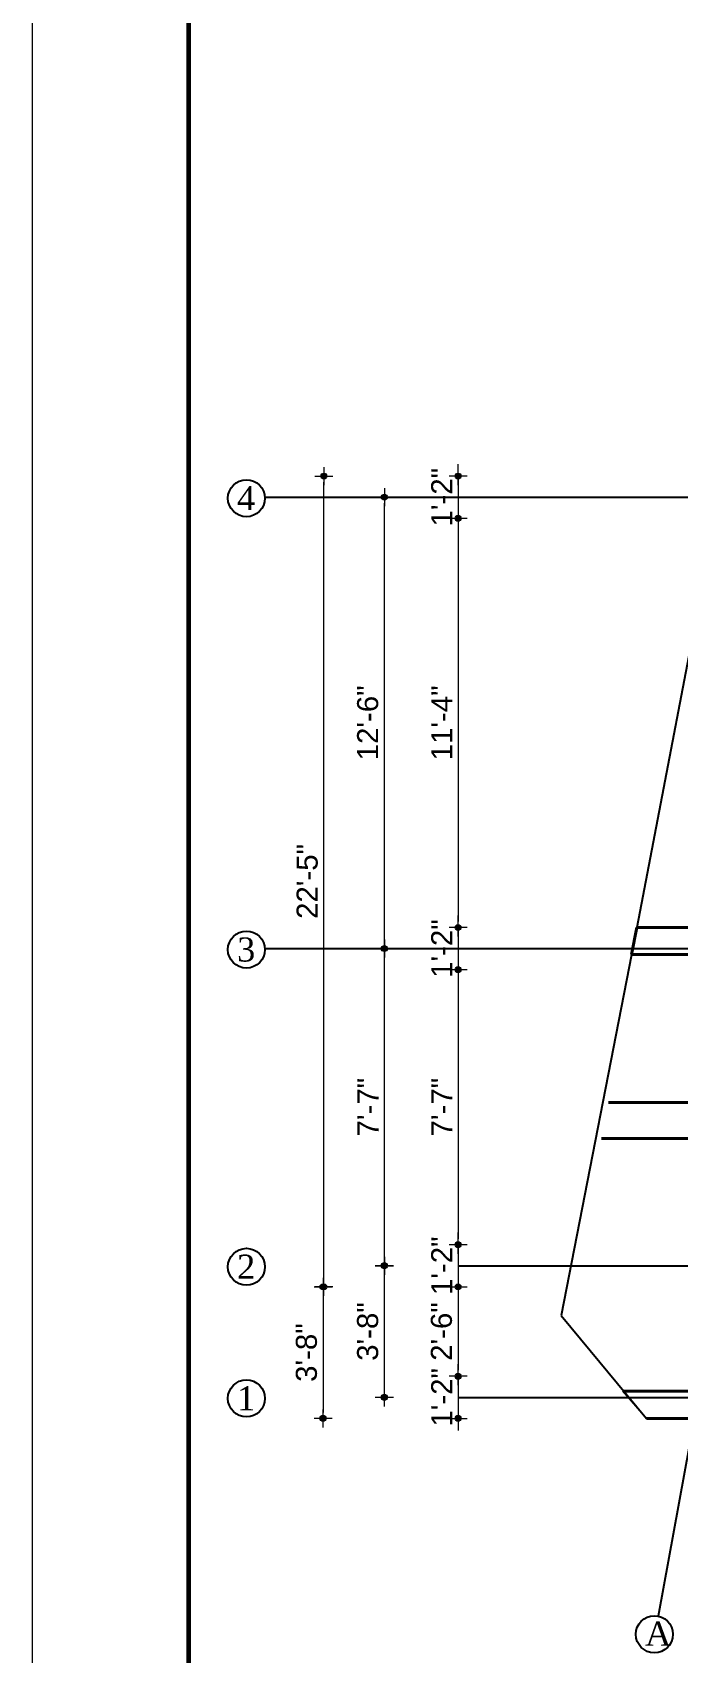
# Model space of a CAD drawing. Header units: inches. Extents: x -12073856 to 12321241, y -1226296 to 1319224.
# Drawn here: x 120330 to 120544, y 45388 to 45927 of the extents above; entities that cross this region are included whole.
import ezdxf

# ---------------------------------------------------------------- set-up
doc = ezdxf.new("R2010")
doc.units = ezdxf.units.IN
doc.header["$MEASUREMENT"] = 0
doc.header["$PDMODE"] = 35
for name, color, linetype, lineweight in [('1', 7, 'Continuous', 13), ('BORDER', 7, 'Continuous', 60), ('Column', 181, 'Continuous', 40), ('Hatch', 9, 'Continuous', 9), ('ST-REINFOR', 201, 'Continuous', 40), ('Stairs', 61, 'Continuous', 18), ('Toilet', 7, 'Continuous', 25), ('Window', 3, 'Continuous', 0), ('Windows', 151, 'Continuous', 15)]:
    doc.layers.add(name, color=color, linetype=linetype, lineweight=lineweight)
doc.styles.add('ordinary', font='times.ttf')
doc.styles.add('ramon', font='arial.ttf')
doc.dimstyles.new('S8', dxfattribs={"dimtxt": 7, "dimasz": 2, "dimexe": 6, "dimexo": 18, "dimgap": 1.9375, "dimtad": 1, "dimdec": 1, "dimzin": 3, "dimdsep": 46, "dimlunit": 4, "dimtxsty": 'ramon', "dimblk": 'dot 2', "dimcen": 0.09375, "dimse1": 1, "dimse2": 1, "dimclrd": 1, "dimclre": 1, "dimclrt": 256, "dimadec": 0, "dimazin": 0, "dimtfac": 0.75, "dimtdec": 1, "dimtix": 1, "dimtmove": 1, "dimatfit": 3, "dimldrblk": 'DOT', "dimfxl": 1, "dimtolj": 1, "dimtzin": 0, "dimlwd": 9, "dimlwe": 9, "dimarcsym": 0})

# ---------------------------------------------------------------- blocks, each defined once
blk = doc.blocks.new('dot1')
at = {"layer": 'Hatch'}
h = blk.add_hatch(color=256, dxfattribs=at)
edge = h.paths.add_edge_path()
edge.add_arc((0, 0), 1, 0, 360)
for p, q in [((3, 0), (-3, 0)), ((0, 3), (0, -3))]:
    blk.add_line(p, q, dxfattribs=at)
blk.add_circle((0, 0), 1, dxfattribs=at)
blk = doc.blocks.new('dot 2')
at = {"layer": 'Hatch', "xscale": 0.5, "yscale": 0.5, "zscale": 0.5}
blk.add_blockref('dot1', (0, 0), dxfattribs=at)
blk = doc.blocks.new('*D1243')
at = {"layer": 'Defpoints', "color": 0, "transparency": 16777216}
for p in [(120535.57, 45779.14), (120470.99, 45765.14), (120535.57, 45765.14)]:
    blk.add_point(p, dxfattribs=at)
at = {"layer": 'Toilet', "color": 1, "lineweight": 9, "transparency": 16777216}
for p, q in [((120470.99, 45781.14), (120470.99, 45783.14)), ((120470.99, 45779.14), (120470.99, 45765.14)), ((120470.99, 45763.14), (120470.99, 45761.14))]:
    blk.add_line(p, q, dxfattribs=at)
at = {"layer": 'Toilet', "color": 1, "lineweight": 9, "transparency": 16777216, "xscale": 2, "yscale": 2, "zscale": 2}
for p, rotation in [((120470.99, 45779.14), 270), ((120470.99, 45765.14), 90)]:
    blk.add_blockref('dot 2', p, dxfattribs=dict(at, rotation=rotation))
at = {"layer": 'Toilet', "transparency": 16777216, "insert": (120465.53, 45772.14), "char_height": 7, "attachment_point": 5, "rotation": 90, "style": 'ramon'}
blk.add_mtext('\\A1;1\'-2"', dxfattribs=at)
blk = doc.blocks.new('_Dot')
at = {"color": 0, "lineweight": -2}
blk.add_line((-0.5, 0), (-1, 0), dxfattribs=at)
at = {"color": 0, "const_width": 0.5}
blk.add_lwpolyline([(-0.25, 0, 1), (0.25, 0, 1)], format="xyb", close=True, dxfattribs=at)
blk = doc.blocks.new('*D1244')
at = {"layer": 'Defpoints', "color": 0, "transparency": 16777216}
for p in [(120535.57, 45765.14), (120470.99, 45629.14), (120506.89, 45629.14)]:
    blk.add_point(p, dxfattribs=at)
at = {"layer": 'Toilet', "color": 1, "lineweight": 9, "transparency": 16777216}
blk.add_line((120470.99, 45763.14), (120470.99, 45631.14), dxfattribs=at)
at = {"layer": 'Toilet', "color": 1, "lineweight": 9, "transparency": 16777216, "xscale": 2, "yscale": 2, "zscale": 2}
for p, rotation in [((120470.99, 45765.14), 90), ((120470.99, 45629.14), 270)]:
    blk.add_blockref('dot 2', p, dxfattribs=dict(at, rotation=rotation))
at = {"layer": 'Toilet', "transparency": 16777216, "insert": (120465.53, 45697.14), "char_height": 7, "attachment_point": 5, "rotation": 90, "style": 'ramon'}
blk.add_mtext('\\A1;11\'-4"', dxfattribs=at)
blk = doc.blocks.new('*D1245')
at = {"layer": 'Defpoints', "color": 0, "transparency": 16777216}
for p in [(120506.89, 45629.14), (120470.99, 45615.14), (120506.89, 45615.14)]:
    blk.add_point(p, dxfattribs=at)
at = {"layer": 'Toilet', "color": 1, "lineweight": 9, "transparency": 16777216}
for p, q in [((120470.99, 45631.14), (120470.99, 45633.14)), ((120470.99, 45629.14), (120470.99, 45615.14)), ((120470.99, 45613.14), (120470.99, 45611.14))]:
    blk.add_line(p, q, dxfattribs=at)
at = {"layer": 'Toilet', "color": 1, "lineweight": 9, "transparency": 16777216, "xscale": 2, "yscale": 2, "zscale": 2}
for p, rotation in [((120470.99, 45629.14), 270), ((120470.99, 45615.14), 90)]:
    blk.add_blockref('dot 2', p, dxfattribs=dict(at, rotation=rotation))
at = {"layer": 'Toilet', "transparency": 16777216, "insert": (120465.53, 45622.14), "char_height": 7, "attachment_point": 5, "rotation": 90, "style": 'ramon'}
blk.add_mtext('\\A1;1\'-2"', dxfattribs=at)
blk = doc.blocks.new('*D1246')
at = {"layer": 'Defpoints', "color": 0, "transparency": 16777216}
for p in [(120506.89, 45615.14), (120470.99, 45523.73), (120486.34, 45523.73)]:
    blk.add_point(p, dxfattribs=at)
at = {"layer": 'Toilet', "color": 1, "lineweight": 9, "transparency": 16777216}
blk.add_line((120470.99, 45613.14), (120470.99, 45525.73), dxfattribs=at)
at = {"layer": 'Toilet', "color": 1, "lineweight": 9, "transparency": 16777216, "xscale": 2, "yscale": 2, "zscale": 2}
for p, rotation in [((120470.99, 45615.14), 90), ((120470.99, 45523.73), 270)]:
    blk.add_blockref('dot 2', p, dxfattribs=dict(at, rotation=rotation))
at = {"layer": 'Toilet', "transparency": 16777216, "insert": (120465.55, 45569.44), "char_height": 7, "attachment_point": 5, "rotation": 90, "style": 'ramon'}
blk.add_mtext('\\A1;7\'-7"', dxfattribs=at)
blk = doc.blocks.new('*D1247')
at = {"layer": 'Defpoints', "color": 0, "transparency": 16777216}
for p in [(120486.34, 45523.73), (120470.99, 45509.73), (120486.34, 45509.73)]:
    blk.add_point(p, dxfattribs=at)
at = {"layer": 'Toilet', "color": 1, "lineweight": 9, "transparency": 16777216}
for p, q in [((120470.99, 45525.73), (120470.99, 45527.73)), ((120470.99, 45523.73), (120470.99, 45509.73)), ((120470.99, 45507.73), (120470.99, 45505.73))]:
    blk.add_line(p, q, dxfattribs=at)
at = {"layer": 'Toilet', "color": 1, "lineweight": 9, "transparency": 16777216, "xscale": 2, "yscale": 2, "zscale": 2}
for p, rotation in [((120470.99, 45523.73), 270), ((120470.99, 45509.73), 90)]:
    blk.add_blockref('dot 2', p, dxfattribs=dict(at, rotation=rotation))
at = {"layer": 'Toilet', "transparency": 16777216, "insert": (120465.53, 45516.73), "char_height": 7, "attachment_point": 5, "rotation": 90, "style": 'ramon'}
blk.add_mtext('\\A1;1\'-2"', dxfattribs=at)
blk = doc.blocks.new('*D1248')
at = {"layer": 'Defpoints', "color": 0, "transparency": 16777216}
for p in [(120486.34, 45509.73), (120470.99, 45480), (120522.64, 45480)]:
    blk.add_point(p, dxfattribs=at)
at = {"layer": 'Toilet', "color": 1, "lineweight": 9, "transparency": 16777216}
blk.add_line((120470.99, 45507.73), (120470.99, 45482), dxfattribs=at)
at = {"layer": 'Toilet', "color": 1, "lineweight": 9, "transparency": 16777216, "xscale": 2, "yscale": 2, "zscale": 2}
for p, rotation in [((120470.99, 45509.73), 90), ((120470.99, 45480), 270)]:
    blk.add_blockref('dot 2', p, dxfattribs=dict(at, rotation=rotation))
at = {"layer": 'Toilet', "transparency": 16777216, "insert": (120465.47, 45494.87), "char_height": 7, "attachment_point": 5, "rotation": 90, "style": 'ramon'}
blk.add_mtext('\\A1;2\'-6"', dxfattribs=at)
blk = doc.blocks.new('*D1249')
at = {"layer": 'Defpoints', "color": 0, "transparency": 16777216}
for p in [(120522.64, 45480), (120470.99, 45466), (120522.64, 45466)]:
    blk.add_point(p, dxfattribs=at)
at = {"layer": 'Toilet', "color": 1, "lineweight": 9, "transparency": 16777216}
for p, q in [((120470.99, 45482), (120470.99, 45484)), ((120470.99, 45480), (120470.99, 45466)), ((120470.99, 45464), (120470.99, 45462))]:
    blk.add_line(p, q, dxfattribs=at)
at = {"layer": 'Toilet', "color": 1, "lineweight": 9, "transparency": 16777216, "xscale": 2, "yscale": 2, "zscale": 2}
for p, rotation in [((120470.99, 45480), 270), ((120470.99, 45466), 90)]:
    blk.add_blockref('dot 2', p, dxfattribs=dict(at, rotation=rotation))
at = {"layer": 'Toilet', "transparency": 16777216, "insert": (120465.53, 45473), "char_height": 7, "attachment_point": 5, "rotation": 90, "style": 'ramon'}
blk.add_mtext('\\A1;1\'-2"', dxfattribs=at)
blk = doc.blocks.new('*D1250')
at = {"layer": 'Defpoints', "color": 0, "transparency": 16777216}
for p in [(120446.48, 45516.73), (120486.34, 45516.73), (120522.64, 45473)]:
    blk.add_point(p, dxfattribs=at)
at = {"layer": 'Toilet', "color": 1, "lineweight": 9, "transparency": 16777216}
blk.add_line((120446.48, 45475), (120446.48, 45514.73), dxfattribs=at)
at = {"layer": 'Toilet', "color": 1, "lineweight": 9, "transparency": 16777216, "xscale": 2, "yscale": 2, "zscale": 2}
for p, rotation in [((120446.48, 45516.73), 90), ((120446.48, 45473), 270)]:
    blk.add_blockref('dot 2', p, dxfattribs=dict(at, rotation=rotation))
at = {"layer": 'Toilet', "transparency": 16777216, "insert": (120440.96, 45494.87), "char_height": 7, "attachment_point": 5, "rotation": 90, "style": 'ramon'}
blk.add_mtext('\\A1;3\'-8"', dxfattribs=at)
blk = doc.blocks.new('*D1251')
at = {"layer": 'Defpoints', "color": 0, "transparency": 16777216}
for p in [(120446.48, 45622.14), (120506.89, 45622.14), (120486.34, 45516.73)]:
    blk.add_point(p, dxfattribs=at)
at = {"layer": 'Toilet', "color": 1, "lineweight": 9, "transparency": 16777216}
blk.add_line((120446.48, 45518.73), (120446.48, 45620.14), dxfattribs=at)
at = {"layer": 'Toilet', "color": 1, "lineweight": 9, "transparency": 16777216, "xscale": 2, "yscale": 2, "zscale": 2}
for p, rotation in [((120446.48, 45622.14), 90), ((120446.48, 45516.73), 270)]:
    blk.add_blockref('dot 2', p, dxfattribs=dict(at, rotation=rotation))
at = {"layer": 'Toilet', "transparency": 16777216, "insert": (120441.04, 45569.44), "char_height": 7, "attachment_point": 5, "rotation": 90, "style": 'ramon'}
blk.add_mtext('\\A1;7\'-7"', dxfattribs=at)
blk = doc.blocks.new('*D1252')
at = {"layer": 'Defpoints', "color": 0, "transparency": 16777216}
for p in [(120446.48, 45772.14), (120535.57, 45772.14), (120506.89, 45622.14)]:
    blk.add_point(p, dxfattribs=at)
at = {"layer": 'Toilet', "color": 1, "lineweight": 9, "transparency": 16777216}
blk.add_line((120446.48, 45624.14), (120446.48, 45770.14), dxfattribs=at)
at = {"layer": 'Toilet', "color": 1, "lineweight": 9, "transparency": 16777216, "xscale": 2, "yscale": 2, "zscale": 2}
for p, rotation in [((120446.48, 45772.14), 90), ((120446.48, 45622.14), 270)]:
    blk.add_blockref('dot 2', p, dxfattribs=dict(at, rotation=rotation))
at = {"layer": 'Toilet', "transparency": 16777216, "insert": (120440.97, 45697.14), "char_height": 7, "attachment_point": 5, "rotation": 90, "style": 'ramon'}
blk.add_mtext('\\A1;12\'-6"', dxfattribs=at)
blk = doc.blocks.new('*D1253')
at = {"layer": 'Defpoints', "color": 0, "transparency": 16777216}
for p in [(120426.39, 45779.14), (120535.57, 45779.14), (120486.34, 45509.73)]:
    blk.add_point(p, dxfattribs=at)
at = {"layer": 'Toilet', "color": 1, "lineweight": 9, "transparency": 16777216}
blk.add_line((120426.39, 45511.73), (120426.39, 45777.14), dxfattribs=at)
at = {"layer": 'Toilet', "color": 1, "lineweight": 9, "transparency": 16777216, "xscale": 2, "yscale": 2, "zscale": 2}
for p, rotation in [((120426.39, 45779.14), 90), ((120426.39, 45509.73), 270)]:
    blk.add_blockref('dot 2', p, dxfattribs=dict(at, rotation=rotation))
at = {"layer": 'Toilet', "transparency": 16777216, "insert": (120420.88, 45644.44), "char_height": 7, "attachment_point": 5, "rotation": 90, "style": 'ramon'}
blk.add_mtext('\\A1;22\'-5"', dxfattribs=at)
blk = doc.blocks.new('*D1254')
at = {"layer": 'Defpoints', "color": 0, "transparency": 16777216}
for p in [(120486.34, 45509.73), (120426.13, 45466), (120522.64, 45466)]:
    blk.add_point(p, dxfattribs=at)
at = {"layer": 'Toilet', "color": 1, "lineweight": 9, "transparency": 16777216}
blk.add_line((120426.13, 45507.73), (120426.13, 45468), dxfattribs=at)
at = {"layer": 'Toilet', "color": 1, "lineweight": 9, "transparency": 16777216, "xscale": 2, "yscale": 2, "zscale": 2}
for p, rotation in [((120426.13, 45509.73), 90), ((120426.13, 45466), 270)]:
    blk.add_blockref('dot 2', p, dxfattribs=dict(at, rotation=rotation))
at = {"layer": 'Toilet', "transparency": 16777216, "insert": (120420.62, 45487.87), "char_height": 7, "attachment_point": 5, "rotation": 90, "style": 'ramon'}
blk.add_mtext('\\A1;3\'-8"', dxfattribs=at)

msp = doc.modelspace()

# ---------------------------------------------------------------- linework, layer by layer
msp.add_line((120620.72, 45856.33), (120537.39, 45400.29))
at = {"layer": 'BORDER'}
msp.add_lwpolyline([(123444.42, 46441.74), (123444.42, 44350.89), (120381.59, 44350.89), (120381.59, 46441.74)], close=True, dxfattribs=at)
at = {"layer": 'Column', "color": 1}
for p, q in [((120528.58, 45620.14), (120530.3, 45629.14)), ((120530.3, 45629.14), (120859.51, 45629.14)), ((120528.58, 45620.14), (120714.56, 45620.14)), ((120525.64, 45475), (120714.56, 45475)), ((120533.5, 45466), (120714.56, 45466))]:
    msp.add_line(p, q, dxfattribs=at)
at = {"layer": 'ST-REINFOR'}
for p, q in [((120520.97, 45571.02), (120870, 45570.94)), ((120518.63, 45559.03), (120870, 45558.94))]:
    msp.add_line(p, q, dxfattribs=at)
at = {"layer": 'Stairs'}
msp.add_line((120533.5, 45466), (120525.64, 45475), dxfattribs=at)
at = {"layer": 'Toilet'}
for p, q in [((120406.81, 45772.14), (120955.56, 45772.14)), ((120406.81, 45622.14), (120955.56, 45622.14)), ((120470.86, 45516.73), (120955.56, 45516.73)), ((120470.86, 45473), (120955.56, 45473))]:
    msp.add_line(p, q, dxfattribs=at)
for centre in [(120400.67, 45771.79), (120400.67, 45621.79), (120400.67, 45516.38), (120400.67, 45472.66), (120536.17, 45394.26)]:
    msp.add_circle(centre, 6.15, dxfattribs=at)
at = {"layer": 'Window'}
msp.add_lwpolyline([(123496.42, 46493.74), (123496.42, 44298.89), (120329.59, 44298.89), (120329.59, 46493.74)], close=True, dxfattribs=at)
at = {"layer": 'Windows', "color": 1, "lineweight": -2}
for p, q in [((120557.26, 45770.14), (120530.3, 45629.14)), ((120530.3, 45629.14), (120505.16, 45500.15)), ((120505.16, 45500.15), (120533.5, 45466))]:
    msp.add_line(p, q, dxfattribs=at)

# ---------------------------------------------------------------- texts
at = {"layer": '1', "char_height": 8, "width": 20.1234, "attachment_point": 1, "style": 'ordinary'}
for s, insert in [('4', (120397.56, 45775.83)), ('3', (120397.56, 45625.83)), ('2', (120397.56, 45520.42)), ('1', (120397.56, 45476.69)), ('A', (120533.08, 45398.47))]:
    msp.add_mtext(s, dxfattribs=dict(at, insert=insert))

# ---------------------------------------------------------------- dimensions: what is measured, and where the dimension line sits
at = {"layer": 'Toilet'}
for base, p1, p2, text, picture, middle in [((120426.39, 45779.14), (120486.34, 45509.73), (120535.57, 45779.14), '22\'-5"', '*D1253', (120420.88, 45644.44)), ((120446.48, 45622.14), (120486.34, 45516.73), (120506.89, 45622.14), '7\'-7"', '*D1251', (120441.04, 45569.44)), ((120470.99, 45523.73), (120506.89, 45615.14), (120486.34, 45523.73), '7\'-7"', '*D1246', (120465.55, 45569.44)), ((120446.48, 45516.73), (120522.64, 45473), (120486.34, 45516.73), '3\'-8"', '*D1250', (120440.96, 45494.87)), ((120426.13, 45466), (120486.34, 45509.73), (120522.64, 45466), '3\'-8"', '*D1254', (120420.62, 45487.87)), ((120470.99, 45480), (120486.34, 45509.73), (120522.64, 45480), '2\'-6"', '*D1248', (120465.47, 45494.87))]:
    dim = msp.add_linear_dim(base=base, p1=p1, p2=p2, angle=90, text=text, dimstyle='S8', override={"dimfxl": 2, "dimfxlon": 1, "dimarcsym": 1}, dxfattribs=at)
    dim.commit()
    dim.dimension.update_dxf_attribs({"geometry": picture, "text_midpoint": middle})
for base, p1, p2, picture, middle in [((120470.99, 45765.14), (120535.57, 45779.14), (120535.57, 45765.14), '*D1243', (120465.53, 45772.14)), ((120446.48, 45772.14), (120506.89, 45622.14), (120535.57, 45772.14), '*D1252', (120440.97, 45697.14)), ((120470.99, 45629.14), (120535.57, 45765.14), (120506.89, 45629.14), '*D1244', (120465.53, 45697.14)), ((120470.99, 45615.14), (120506.89, 45629.14), (120506.89, 45615.14), '*D1245', (120465.53, 45622.14)), ((120470.99, 45509.73), (120486.34, 45523.73), (120486.34, 45509.73), '*D1247', (120465.53, 45516.73)), ((120470.99, 45466), (120522.64, 45480), (120522.64, 45466), '*D1249', (120465.53, 45473))]:
    dim = msp.add_linear_dim(base=base, p1=p1, p2=p2, angle=90, dimstyle='S8', override={"dimfxl": 2, "dimfxlon": 1, "dimarcsym": 1}, dxfattribs=at)
    dim.commit()
    dim.dimension.update_dxf_attribs({"geometry": picture, "text_midpoint": middle})

doc.saveas('drawing.dxf')
